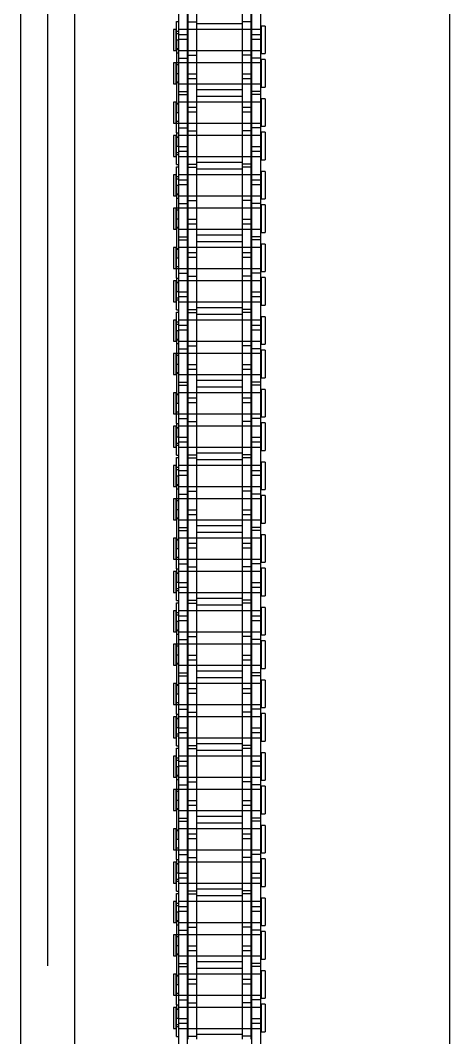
# Model space of a CAD drawing. Header units: metres. Extents: x 0 to 63075, y 0 to 44550.
# Drawn here: x 13894.7 to 13969.7, y 28466.7 to 28644.5 of the extents above; entities that cross this region are included whole.
import ezdxf

# ---------------------------------------------------------------- set-up
doc = ezdxf.new("R2010")
doc.units = ezdxf.units.M
doc.header["$LTSCALE"] = 75
doc.linetypes.add('HIDDEN2', pattern=[4.7625, 3.175, -1.5875])
for name, color, linetype in [('SDM', 7, 'Continuous'), ('SL4', 4, 'Continuous'), ('ST1', 7, 'HIDDEN2')]:
    doc.layers.add(name, color=color, linetype=linetype)

# ---------------------------------------------------------------- blocks, each defined once
blk = doc.blocks.new('A$Cb6dca9d5')
at = {"layer": 'SL4'}
for p, q in [((48.24, 2334.74), (48.24, 1009.76)), ((57.76, 1009.76), (57.76, 2334.74)), ((123.24, 1009.76), (123.24, 2334.74))]:
    blk.add_line(p, q, dxfattribs=at)
at = {"layer": 'ST1'}
for p, q in [((53, 2334.74), (53, 1009.76)), ((57.76, 1009.76), (57.76, 2334.74)), ((77.52, 1910.8), (77.52, 1904.45)), ((79.03, 1910.8), (79.03, 1904.45)), ((86.96, 1910.8), (86.96, 1904.45)), ((88.49, 1910.8), (88.49, 1904.45)), ((75.84, 1907.2), (75.84, 1898.1)), ((77.36, 1907.2), (77.36, 1898.1)), ((88.64, 1907.2), (88.64, 1898.1)), ((90.16, 1907.2), (90.16, 1898.1)), ((75.51, 1904.51), (75.84, 1904.51)), ((75.51, 1901.28), (75.51, 1904.51)), ((77.52, 1904.45), (79.03, 1904.45)), ((77.52, 1904.45), (77.52, 1895.36)), ((79.03, 1904.45), (79.03, 1895.36)), ((88.49, 1904.45), (86.96, 1904.45)), ((86.96, 1904.45), (86.96, 1895.36)), ((88.49, 1904.45), (88.49, 1895.36)), ((75, 1903.12), (75, 1899.43)), ((75.47, 1903.12), (75, 1903.12)), ((75.47, 1899.43), (75.47, 1903.12)), ((75.84, 1902.75), (75.47, 1902.75)), ((77.36, 1903.12), (75.84, 1903.12)), ((90.34, 1903.12), (75.84, 1903.12)), ((79.03, 1903.12), (77.52, 1903.12)), ((79.03, 1904.17), (86.96, 1904.17)), ((86.96, 1903.12), (79.03, 1903.12)), ((88.49, 1903.12), (86.96, 1903.12)), ((90.16, 1903.12), (88.64, 1903.12)), ((90.34, 1898.88), (90.34, 1903.67)), ((91, 1903.67), (90.34, 1903.67)), ((91, 1903.67), (91, 1898.88)), ((75.51, 1902.38), (75.84, 1902.38)), ((75.51, 1901.28), (75.84, 1901.28)), ((75.51, 1901.28), (75.51, 1888.58)), ((75.84, 1902.21), (77.36, 1902.21)), ((77.36, 1901.35), (75.84, 1901.35)), ((88.64, 1902.21), (90.16, 1902.21)), ((90.16, 1901.35), (88.64, 1901.35)), ((75, 1899.43), (75.47, 1899.43)), ((75.47, 1899.8), (75.84, 1899.8)), ((75.51, 1899.66), (75.84, 1899.66)), ((75.84, 1898.98), (75.51, 1898.98)), ((75.84, 1899.43), (77.36, 1899.43)), ((75.84, 1899.43), (90.34, 1899.43)), ((77.52, 1899.43), (79.03, 1899.43)), ((79.03, 1899.43), (86.96, 1899.43)), ((86.96, 1899.39), (79.03, 1899.39)), ((86.96, 1899.43), (88.49, 1899.43)), ((88.64, 1899.43), (90.16, 1899.43)), ((75, 1897.27), (75, 1893.58)), ((75.47, 1897.27), (75, 1897.27)), ((75.47, 1893.58), (75.47, 1897.27)), ((77.36, 1897.27), (75.51, 1897.27)), ((75.84, 1898.1), (77.36, 1898.1)), ((75.84, 1898.1), (75.84, 1891.75)), ((90.34, 1897.27), (75.84, 1897.27)), ((77.36, 1898.1), (77.36, 1891.75)), ((77.52, 1898.6), (79.03, 1898.6)), ((79.03, 1897.27), (77.52, 1897.27)), ((79.03, 1897.32), (86.96, 1897.32)), ((86.96, 1897.27), (79.03, 1897.27)), ((88.49, 1898.6), (86.96, 1898.6)), ((88.49, 1897.27), (86.96, 1897.27)), ((90.16, 1898.1), (88.64, 1898.1)), ((88.64, 1898.1), (88.64, 1891.75)), ((90.16, 1897.27), (88.64, 1897.27)), ((90.16, 1898.1), (90.16, 1891.75)), ((90.34, 1898.88), (91, 1898.88)), ((90.34, 1893.03), (90.34, 1897.83)), ((91, 1897.83), (90.34, 1897.83)), ((91, 1897.83), (91, 1893.03)), ((75.84, 1896.9), (75.47, 1896.9)), ((75.51, 1895.43), (75.84, 1895.43)), ((77.52, 1895.36), (77.52, 1894.5)), ((77.52, 1895.36), (79.03, 1895.36)), ((79.03, 1895.36), (79.03, 1894.5)), ((86.96, 1895.36), (86.96, 1894.5)), ((86.96, 1895.36), (88.49, 1895.36)), ((88.49, 1895.36), (88.49, 1894.5)), ((75, 1893.58), (75.47, 1893.58)), ((75.47, 1893.95), (75.84, 1893.95)), ((75.51, 1893.81), (75.84, 1893.81)), ((75.84, 1893.58), (77.36, 1893.58)), ((75.84, 1893.58), (90.34, 1893.58)), ((77.52, 1894.5), (77.52, 1885.4)), ((79.03, 1894.5), (77.52, 1894.5)), ((77.52, 1893.58), (79.03, 1893.58)), ((79.03, 1893.58), (86.96, 1893.58)), ((79.03, 1894.5), (79.03, 1885.4)), ((86.96, 1894.5), (86.96, 1885.4)), ((88.49, 1894.5), (86.96, 1894.5)), ((86.96, 1893.58), (88.49, 1893.58)), ((88.49, 1894.5), (88.49, 1885.4)), ((88.64, 1893.58), (90.16, 1893.58)), ((75.84, 1892.25), (77.36, 1892.25)), ((86.96, 1892.54), (79.03, 1892.54)), ((90.16, 1892.25), (88.64, 1892.25)), ((90.34, 1893.03), (91, 1893.03)), ((75, 1890.42), (75, 1886.73)), ((75.47, 1890.42), (75, 1890.42)), ((75.47, 1886.73), (75.47, 1890.42)), ((75.84, 1890.05), (75.47, 1890.05)), ((75.51, 1890.2), (75.84, 1890.2)), ((75.84, 1891.75), (77.36, 1891.75)), ((75.84, 1891.75), (75.84, 1882.66)), ((77.36, 1890.42), (75.84, 1890.42)), ((90.34, 1890.42), (75.84, 1890.42)), ((77.36, 1891.75), (77.36, 1882.66)), ((79.03, 1890.42), (77.52, 1890.42)), ((79.03, 1891.47), (86.96, 1891.47)), ((86.96, 1890.42), (79.03, 1890.42)), ((88.49, 1890.42), (86.96, 1890.42)), ((90.16, 1891.75), (88.64, 1891.75)), ((88.64, 1891.75), (88.64, 1882.66)), ((90.16, 1890.42), (88.64, 1890.42)), ((90.16, 1891.75), (90.16, 1882.66)), ((90.34, 1886.18), (90.34, 1890.97)), ((91, 1890.97), (90.34, 1890.97)), ((91, 1890.97), (91, 1886.18)), ((75.51, 1888.58), (75.84, 1888.58)), ((75.51, 1885.02), (75.51, 1888.58)), ((77.52, 1889.51), (79.03, 1889.51)), ((79.03, 1888.65), (77.52, 1888.65)), ((86.96, 1889.51), (88.49, 1889.51)), ((88.49, 1888.65), (86.96, 1888.65)), ((75, 1886.73), (75.47, 1886.73)), ((75.47, 1887.1), (75.84, 1887.1)), ((75.51, 1886.73), (77.36, 1886.73)), ((75.84, 1886.73), (90.34, 1886.73)), ((77.52, 1886.73), (79.03, 1886.73)), ((79.03, 1886.73), (86.96, 1886.73)), ((86.96, 1886.69), (79.03, 1886.69)), ((86.96, 1886.73), (88.49, 1886.73)), ((88.64, 1886.73), (90.16, 1886.73)), ((75.51, 1885.02), (75.51, 1882.73)), ((75.51, 1885.02), (75.84, 1885.02)), ((75.84, 1885.9), (77.36, 1885.9)), ((77.52, 1885.4), (79.03, 1885.4)), ((77.52, 1885.4), (77.52, 1879.05)), ((79.03, 1885.4), (79.03, 1879.05)), ((88.49, 1885.4), (86.96, 1885.4)), ((86.96, 1885.4), (86.96, 1879.05)), ((88.49, 1885.4), (88.49, 1879.05)), ((90.16, 1885.9), (88.64, 1885.9)), ((90.34, 1886.18), (91, 1886.18)), ((90.34, 1880.33), (90.34, 1885.13)), ((91, 1885.13), (90.34, 1885.13)), ((91, 1885.13), (91, 1880.33)), ((75, 1884.57), (75, 1880.88)), ((75.47, 1884.57), (75, 1884.57)), ((75.47, 1880.88), (75.47, 1884.57)), ((75.84, 1884.2), (75.47, 1884.2)), ((75.51, 1884.35), (75.84, 1884.35)), ((77.36, 1884.57), (75.84, 1884.57)), ((90.34, 1884.57), (75.84, 1884.57)), ((79.03, 1884.57), (77.52, 1884.57)), ((79.03, 1884.62), (86.96, 1884.62)), ((86.96, 1884.57), (79.03, 1884.57)), ((88.49, 1884.57), (86.96, 1884.57)), ((90.16, 1884.57), (88.64, 1884.57)), ((75.47, 1881.25), (75.84, 1881.25)), ((75.51, 1882.73), (75.84, 1882.73)), ((75.51, 1879.5), (75.51, 1882.73)), ((75.51, 1881.62), (75.84, 1881.62)), ((75.84, 1882.66), (75.84, 1881.8)), ((75.84, 1882.66), (77.36, 1882.66)), ((75.84, 1881.8), (75.84, 1872.7)), ((77.36, 1881.8), (75.84, 1881.8)), ((77.36, 1882.66), (77.36, 1881.8)), ((77.36, 1881.8), (77.36, 1872.7)), ((88.64, 1882.66), (88.64, 1881.8)), ((88.64, 1882.66), (90.16, 1882.66)), ((88.64, 1881.8), (88.64, 1872.7)), ((90.16, 1881.8), (88.64, 1881.8)), ((90.16, 1882.66), (90.16, 1881.8)), ((90.16, 1881.8), (90.16, 1872.7)), ((75, 1880.88), (75.47, 1880.88)), ((75.51, 1879.5), (75.84, 1879.5)), ((75.84, 1880.88), (77.36, 1880.88)), ((75.84, 1880.88), (90.34, 1880.88)), ((77.52, 1880.88), (79.03, 1880.88)), ((77.52, 1879.55), (79.03, 1879.55)), ((79.03, 1880.88), (86.96, 1880.88)), ((86.96, 1879.84), (79.03, 1879.84)), ((86.96, 1880.88), (88.49, 1880.88)), ((88.49, 1879.55), (86.96, 1879.55)), ((88.64, 1880.88), (90.16, 1880.88)), ((90.34, 1880.33), (91, 1880.33)), ((75, 1877.72), (75, 1874.03)), ((75.47, 1877.72), (75, 1877.72)), ((75.47, 1874.03), (75.47, 1877.72)), ((75.51, 1879.11), (75.84, 1879.11)), ((75.51, 1875.88), (75.51, 1879.11)), ((77.36, 1877.72), (75.84, 1877.72)), ((90.34, 1877.72), (75.84, 1877.72)), ((77.52, 1879.05), (79.03, 1879.05)), ((77.52, 1879.05), (77.52, 1869.96)), ((79.03, 1877.72), (77.52, 1877.72)), ((79.03, 1878.77), (86.96, 1878.77)), ((86.96, 1877.72), (79.03, 1877.72)), ((79.03, 1879.05), (79.03, 1869.96)), ((88.49, 1879.05), (86.96, 1879.05)), ((86.96, 1879.05), (86.96, 1869.96)), ((88.49, 1877.72), (86.96, 1877.72)), ((88.49, 1879.05), (88.49, 1869.96)), ((90.16, 1877.72), (88.64, 1877.72)), ((90.34, 1873.48), (90.34, 1878.27)), ((91, 1878.27), (90.34, 1878.27)), ((91, 1878.27), (91, 1873.48)), ((75.84, 1877.35), (75.47, 1877.35)), ((75.51, 1876.98), (75.84, 1876.98)), ((75.51, 1875.88), (75.84, 1875.88)), ((75.51, 1875.88), (75.51, 1863.18)), ((75.84, 1876.81), (77.36, 1876.81)), ((77.36, 1875.95), (75.84, 1875.95)), ((88.64, 1876.81), (90.16, 1876.81)), ((90.16, 1875.95), (88.64, 1875.95)), ((75, 1874.03), (75.47, 1874.03)), ((75.47, 1874.4), (75.84, 1874.4)), ((75.51, 1874.26), (75.84, 1874.26)), ((75.84, 1874.03), (77.36, 1874.03)), ((75.84, 1874.03), (90.34, 1874.03)), ((77.52, 1874.03), (79.03, 1874.03)), ((79.03, 1874.03), (86.96, 1874.03)), ((86.96, 1874.03), (88.49, 1874.03)), ((88.64, 1874.03), (90.16, 1874.03)), ((75.84, 1873.58), (75.51, 1873.58)), ((75.84, 1872.7), (77.36, 1872.7)), ((75.84, 1872.7), (75.84, 1866.35)), ((77.36, 1872.7), (77.36, 1866.35)), ((77.52, 1873.2), (79.03, 1873.2)), ((86.96, 1873.99), (79.03, 1873.99)), ((88.49, 1873.2), (86.96, 1873.2)), ((90.16, 1872.7), (88.64, 1872.7)), ((88.64, 1872.7), (88.64, 1866.35)), ((90.16, 1872.7), (90.16, 1866.35)), ((90.34, 1873.48), (91, 1873.48)), ((90.34, 1867.63), (90.34, 1872.43)), ((91, 1872.43), (90.34, 1872.43)), ((91, 1872.43), (91, 1867.63)), ((75, 1871.87), (75, 1868.18)), ((75.47, 1871.87), (75, 1871.87)), ((75.47, 1868.18), (75.47, 1871.87)), ((75.84, 1871.5), (75.47, 1871.5)), ((77.36, 1871.87), (75.51, 1871.87)), ((90.34, 1871.87), (75.84, 1871.87)), ((79.03, 1871.87), (77.52, 1871.87)), ((79.03, 1871.92), (86.96, 1871.92)), ((86.96, 1871.87), (79.03, 1871.87)), ((88.49, 1871.87), (86.96, 1871.87)), ((90.16, 1871.87), (88.64, 1871.87)), ((75.51, 1870.03), (75.84, 1870.03)), ((77.52, 1869.96), (77.52, 1869.1)), ((77.52, 1869.96), (79.03, 1869.96)), ((77.52, 1869.1), (77.52, 1860)), ((79.03, 1869.1), (77.52, 1869.1)), ((79.03, 1869.96), (79.03, 1869.1)), ((79.03, 1869.1), (79.03, 1860)), ((86.96, 1869.96), (86.96, 1869.1)), ((86.96, 1869.96), (88.49, 1869.96)), ((86.96, 1869.1), (86.96, 1860)), ((88.49, 1869.1), (86.96, 1869.1)), ((88.49, 1869.96), (88.49, 1869.1)), ((88.49, 1869.1), (88.49, 1860)), ((75, 1868.18), (75.47, 1868.18)), ((75.47, 1868.55), (75.84, 1868.55)), ((75.51, 1868.41), (75.84, 1868.41)), ((75.84, 1868.18), (77.36, 1868.18)), ((75.84, 1868.18), (90.34, 1868.18)), ((77.52, 1868.18), (79.03, 1868.18)), ((79.03, 1868.18), (86.96, 1868.18)), ((86.96, 1867.14), (79.03, 1867.14)), ((86.96, 1868.18), (88.49, 1868.18)), ((88.64, 1868.18), (90.16, 1868.18)), ((90.34, 1867.63), (91, 1867.63)), ((75.84, 1866.85), (77.36, 1866.85)), ((75.84, 1866.35), (77.36, 1866.35)), ((75.84, 1866.35), (75.84, 1857.26)), ((77.36, 1866.35), (77.36, 1857.26)), ((79.03, 1866.07), (86.96, 1866.07)), ((90.16, 1866.85), (88.64, 1866.85)), ((90.16, 1866.35), (88.64, 1866.35)), ((88.64, 1866.35), (88.64, 1857.26)), ((90.16, 1866.35), (90.16, 1857.26)), ((90.34, 1860.78), (90.34, 1865.57)), ((91, 1865.57), (90.34, 1865.57)), ((91, 1865.57), (91, 1860.78)), ((75, 1865.02), (75, 1861.33)), ((75.47, 1865.02), (75, 1865.02)), ((75.47, 1861.33), (75.47, 1865.02)), ((75.84, 1864.65), (75.47, 1864.65)), ((75.51, 1864.8), (75.84, 1864.8)), ((77.36, 1865.02), (75.84, 1865.02)), ((90.34, 1865.02), (75.84, 1865.02)), ((79.03, 1865.02), (77.52, 1865.02)), ((77.52, 1864.11), (79.03, 1864.11)), ((86.96, 1865.02), (79.03, 1865.02)), ((88.49, 1865.02), (86.96, 1865.02)), ((86.96, 1864.11), (88.49, 1864.11)), ((90.16, 1865.02), (88.64, 1865.02)), ((75.47, 1861.7), (75.84, 1861.7)), ((75.51, 1863.18), (75.84, 1863.18)), ((75.51, 1859.62), (75.51, 1863.18)), ((79.03, 1863.25), (77.52, 1863.25)), ((88.49, 1863.25), (86.96, 1863.25)), ((75, 1861.33), (75.47, 1861.33)), ((75.51, 1861.33), (77.36, 1861.33)), ((75.84, 1861.33), (90.34, 1861.33)), ((75.84, 1860.5), (77.36, 1860.5)), ((77.52, 1861.33), (79.03, 1861.33)), ((77.52, 1860), (79.03, 1860)), ((77.52, 1860), (77.52, 1853.65)), ((79.03, 1861.33), (86.96, 1861.33)), ((86.96, 1861.29), (79.03, 1861.29)), ((79.03, 1860), (79.03, 1853.65)), ((86.96, 1861.33), (88.49, 1861.33)), ((88.49, 1860), (86.96, 1860)), ((86.96, 1860), (86.96, 1853.65)), ((88.49, 1860), (88.49, 1853.65)), ((88.64, 1861.33), (90.16, 1861.33)), ((90.16, 1860.5), (88.64, 1860.5)), ((90.34, 1860.78), (91, 1860.78)), ((75, 1859.17), (75, 1855.48)), ((75.47, 1859.17), (75, 1859.17)), ((75.47, 1855.48), (75.47, 1859.17)), ((75.84, 1858.8), (75.47, 1858.8)), ((75.51, 1859.62), (75.51, 1857.33)), ((75.51, 1859.62), (75.84, 1859.62)), ((75.51, 1858.95), (75.84, 1858.95)), ((77.36, 1859.17), (75.84, 1859.17)), ((90.34, 1859.17), (75.84, 1859.17)), ((79.03, 1859.17), (77.52, 1859.17)), ((79.03, 1859.22), (86.96, 1859.22)), ((86.96, 1859.17), (79.03, 1859.17)), ((88.49, 1859.17), (86.96, 1859.17)), ((90.16, 1859.17), (88.64, 1859.17)), ((90.34, 1854.93), (90.34, 1859.73)), ((91, 1859.73), (90.34, 1859.73)), ((91, 1859.73), (91, 1854.93)), ((75.51, 1857.33), (75.84, 1857.33)), ((75.51, 1854.1), (75.51, 1857.33)), ((75.84, 1857.26), (75.84, 1856.4)), ((75.84, 1857.26), (77.36, 1857.26)), ((75.84, 1856.4), (75.84, 1847.3)), ((77.36, 1856.4), (75.84, 1856.4)), ((77.36, 1857.26), (77.36, 1856.4)), ((77.36, 1856.4), (77.36, 1847.3)), ((88.64, 1857.26), (88.64, 1856.4)), ((88.64, 1857.26), (90.16, 1857.26)), ((88.64, 1856.4), (88.64, 1847.3)), ((90.16, 1856.4), (88.64, 1856.4)), ((90.16, 1857.26), (90.16, 1856.4)), ((90.16, 1856.4), (90.16, 1847.3)), ((75, 1855.48), (75.47, 1855.48)), ((75.47, 1855.85), (75.84, 1855.85)), ((75.51, 1856.22), (75.84, 1856.22)), ((75.84, 1855.48), (77.36, 1855.48)), ((75.84, 1855.48), (90.34, 1855.48)), ((77.52, 1855.48), (79.03, 1855.48)), ((79.03, 1855.48), (86.96, 1855.48)), ((86.96, 1855.48), (88.49, 1855.48)), ((88.64, 1855.48), (90.16, 1855.48)), ((90.34, 1854.93), (91, 1854.93)), ((75.51, 1854.1), (75.84, 1854.1)), ((75.51, 1853.71), (75.84, 1853.71)), ((75.51, 1850.48), (75.51, 1853.71)), ((77.52, 1854.15), (79.03, 1854.15)), ((77.52, 1853.65), (79.03, 1853.65)), ((77.52, 1853.65), (77.52, 1844.56)), ((86.96, 1854.44), (79.03, 1854.44)), ((79.03, 1853.37), (86.96, 1853.37)), ((79.03, 1853.65), (79.03, 1844.56)), ((88.49, 1854.15), (86.96, 1854.15)), ((88.49, 1853.65), (86.96, 1853.65)), ((86.96, 1853.65), (86.96, 1844.56)), ((88.49, 1853.65), (88.49, 1844.56)), ((90.34, 1848.08), (90.34, 1852.87)), ((91, 1852.87), (90.34, 1852.87)), ((91, 1852.87), (91, 1848.08)), ((75, 1852.32), (75, 1848.63)), ((75.47, 1852.32), (75, 1852.32)), ((75.47, 1848.63), (75.47, 1852.32)), ((75.84, 1851.95), (75.47, 1851.95)), ((75.51, 1851.58), (75.84, 1851.58)), ((77.36, 1852.32), (75.84, 1852.32)), ((90.34, 1852.32), (75.84, 1852.32)), ((75.84, 1851.41), (77.36, 1851.41)), ((79.03, 1852.32), (77.52, 1852.32)), ((86.96, 1852.32), (79.03, 1852.32)), ((88.49, 1852.32), (86.96, 1852.32)), ((90.16, 1852.32), (88.64, 1852.32)), ((88.64, 1851.41), (90.16, 1851.41)), ((75.51, 1850.48), (75.84, 1850.48)), ((75.51, 1850.48), (75.51, 1837.78)), ((77.36, 1850.55), (75.84, 1850.55)), ((90.16, 1850.55), (88.64, 1850.55)), ((75, 1848.63), (75.47, 1848.63)), ((75.47, 1849), (75.84, 1849)), ((75.51, 1848.86), (75.84, 1848.86)), ((75.84, 1848.18), (75.51, 1848.18)), ((75.84, 1848.63), (77.36, 1848.63)), ((75.84, 1848.63), (90.34, 1848.63)), ((77.52, 1848.63), (79.03, 1848.63)), ((77.52, 1847.8), (79.03, 1847.8)), ((79.03, 1848.63), (86.96, 1848.63)), ((86.96, 1848.59), (79.03, 1848.59)), ((86.96, 1848.63), (88.49, 1848.63)), ((88.49, 1847.8), (86.96, 1847.8)), ((88.64, 1848.63), (90.16, 1848.63)), ((90.34, 1848.08), (91, 1848.08)), ((75, 1846.47), (75, 1842.78)), ((75.47, 1846.47), (75, 1846.47)), ((75.47, 1842.78), (75.47, 1846.47)), ((75.84, 1846.1), (75.47, 1846.1)), ((77.36, 1846.47), (75.51, 1846.47)), ((75.84, 1847.3), (77.36, 1847.3)), ((75.84, 1847.3), (75.84, 1840.95)), ((90.34, 1846.47), (75.84, 1846.47)), ((77.36, 1847.3), (77.36, 1840.95)), ((79.03, 1846.47), (77.52, 1846.47)), ((79.03, 1846.52), (86.96, 1846.52)), ((86.96, 1846.47), (79.03, 1846.47)), ((88.49, 1846.47), (86.96, 1846.47)), ((90.16, 1847.3), (88.64, 1847.3)), ((88.64, 1847.3), (88.64, 1840.95)), ((90.16, 1846.47), (88.64, 1846.47)), ((90.16, 1847.3), (90.16, 1840.95)), ((90.34, 1842.23), (90.34, 1847.03)), ((91, 1847.03), (90.34, 1847.03)), ((91, 1847.03), (91, 1842.23)), ((75.51, 1844.63), (75.84, 1844.63)), ((77.52, 1844.56), (77.52, 1843.7)), ((77.52, 1844.56), (79.03, 1844.56)), ((79.03, 1844.56), (79.03, 1843.7)), ((86.96, 1844.56), (86.96, 1843.7)), ((86.96, 1844.56), (88.49, 1844.56)), ((88.49, 1844.56), (88.49, 1843.7)), ((75, 1842.78), (75.47, 1842.78)), ((75.47, 1843.15), (75.84, 1843.15)), ((75.51, 1843.01), (75.84, 1843.01)), ((75.84, 1842.78), (77.36, 1842.78)), ((75.84, 1842.78), (90.34, 1842.78)), ((77.52, 1843.7), (77.52, 1834.6)), ((79.03, 1843.7), (77.52, 1843.7)), ((77.52, 1842.78), (79.03, 1842.78)), ((79.03, 1842.78), (86.96, 1842.78)), ((79.03, 1843.7), (79.03, 1834.6)), ((86.96, 1843.7), (86.96, 1834.6)), ((88.49, 1843.7), (86.96, 1843.7)), ((86.96, 1842.78), (88.49, 1842.78)), ((88.49, 1843.7), (88.49, 1834.6)), ((88.64, 1842.78), (90.16, 1842.78)), ((90.34, 1842.23), (91, 1842.23)), ((75.84, 1841.45), (77.36, 1841.45)), ((75.84, 1840.95), (77.36, 1840.95)), ((75.84, 1840.95), (75.84, 1831.86)), ((77.36, 1840.95), (77.36, 1831.86)), ((86.96, 1841.74), (79.03, 1841.74)), ((79.03, 1840.67), (86.96, 1840.67)), ((90.16, 1841.45), (88.64, 1841.45)), ((90.16, 1840.95), (88.64, 1840.95)), ((88.64, 1840.95), (88.64, 1831.86)), ((90.16, 1840.95), (90.16, 1831.86)), ((75, 1839.62), (75, 1835.93)), ((75.47, 1839.62), (75, 1839.62)), ((75.47, 1835.93), (75.47, 1839.62)), ((75.84, 1839.25), (75.47, 1839.25)), ((75.51, 1839.4), (75.84, 1839.4)), ((77.36, 1839.62), (75.84, 1839.62)), ((90.34, 1839.62), (75.84, 1839.62)), ((79.03, 1839.62), (77.52, 1839.62)), ((77.52, 1838.71), (79.03, 1838.71)), ((86.96, 1839.62), (79.03, 1839.62)), ((88.49, 1839.62), (86.96, 1839.62)), ((86.96, 1838.71), (88.49, 1838.71)), ((90.16, 1839.62), (88.64, 1839.62)), ((90.34, 1835.38), (90.34, 1840.17)), ((91, 1840.17), (90.34, 1840.17)), ((91, 1840.17), (91, 1835.38)), ((75.51, 1837.78), (75.84, 1837.78)), ((75.51, 1834.22), (75.51, 1837.78)), ((79.03, 1837.85), (77.52, 1837.85)), ((88.49, 1837.85), (86.96, 1837.85)), ((75, 1835.93), (75.47, 1835.93)), ((75.47, 1836.3), (75.84, 1836.3)), ((75.51, 1835.93), (77.36, 1835.93)), ((75.84, 1835.93), (90.34, 1835.93)), ((75.84, 1835.1), (77.36, 1835.1)), ((77.52, 1835.93), (79.03, 1835.93)), ((79.03, 1835.93), (86.96, 1835.93)), ((86.96, 1835.89), (79.03, 1835.89)), ((86.96, 1835.93), (88.49, 1835.93)), ((88.64, 1835.93), (90.16, 1835.93)), ((90.16, 1835.1), (88.64, 1835.1)), ((90.34, 1835.38), (91, 1835.38)), ((75, 1833.77), (75, 1830.08)), ((75.47, 1833.77), (75, 1833.77)), ((75.47, 1830.08), (75.47, 1833.77)), ((75.84, 1833.4), (75.47, 1833.4)), ((75.51, 1834.22), (75.51, 1831.93)), ((75.51, 1834.22), (75.84, 1834.22)), ((75.51, 1833.55), (75.84, 1833.55)), ((77.36, 1833.77), (75.84, 1833.77)), ((90.34, 1833.77), (75.84, 1833.77)), ((77.52, 1834.6), (79.03, 1834.6)), ((77.52, 1834.6), (77.52, 1828.25)), ((79.03, 1833.77), (77.52, 1833.77)), ((79.03, 1833.82), (86.96, 1833.82)), ((86.96, 1833.77), (79.03, 1833.77)), ((79.03, 1834.6), (79.03, 1828.25)), ((88.49, 1834.6), (86.96, 1834.6)), ((86.96, 1834.6), (86.96, 1828.25)), ((88.49, 1833.77), (86.96, 1833.77)), ((88.49, 1834.6), (88.49, 1828.25)), ((90.16, 1833.77), (88.64, 1833.77)), ((90.34, 1829.53), (90.34, 1834.33)), ((91, 1834.33), (90.34, 1834.33)), ((91, 1834.33), (91, 1829.53)), ((75.51, 1831.93), (75.84, 1831.93)), ((75.51, 1828.7), (75.51, 1831.93)), ((75.84, 1831.86), (75.84, 1831)), ((75.84, 1831.86), (77.36, 1831.86)), ((77.36, 1831.86), (77.36, 1831)), ((88.64, 1831.86), (88.64, 1831)), ((88.64, 1831.86), (90.16, 1831.86)), ((90.16, 1831.86), (90.16, 1831)), ((75, 1830.08), (75.47, 1830.08)), ((75.47, 1830.45), (75.84, 1830.45)), ((75.51, 1830.82), (75.84, 1830.82)), ((75.84, 1831), (75.84, 1821.9)), ((77.36, 1831), (75.84, 1831)), ((75.84, 1830.08), (77.36, 1830.08)), ((75.84, 1830.08), (90.34, 1830.08)), ((77.36, 1831), (77.36, 1821.9)), ((77.52, 1830.08), (79.03, 1830.08)), ((79.03, 1830.08), (86.96, 1830.08)), ((86.96, 1830.08), (88.49, 1830.08)), ((88.64, 1831), (88.64, 1821.9)), ((90.16, 1831), (88.64, 1831)), ((88.64, 1830.08), (90.16, 1830.08)), ((90.16, 1831), (90.16, 1821.9)), ((75.51, 1828.7), (75.84, 1828.7)), ((75.51, 1828.31), (75.84, 1828.31)), ((75.51, 1825.08), (75.51, 1828.31)), ((77.52, 1828.75), (79.03, 1828.75)), ((77.52, 1828.25), (79.03, 1828.25)), ((77.52, 1828.25), (77.52, 1819.16)), ((86.96, 1829.04), (79.03, 1829.04)), ((79.03, 1827.97), (86.96, 1827.97)), ((79.03, 1828.25), (79.03, 1819.16)), ((88.49, 1828.75), (86.96, 1828.75)), ((88.49, 1828.25), (86.96, 1828.25)), ((86.96, 1828.25), (86.96, 1819.16)), ((88.49, 1828.25), (88.49, 1819.16)), ((90.34, 1829.53), (91, 1829.53)), ((75, 1826.92), (75, 1823.23)), ((75.47, 1826.92), (75, 1826.92)), ((75.47, 1823.23), (75.47, 1826.92)), ((75.84, 1826.55), (75.47, 1826.55)), ((75.51, 1826.18), (75.84, 1826.18)), ((77.36, 1826.92), (75.84, 1826.92)), ((90.34, 1826.92), (75.84, 1826.92)), ((75.84, 1826.01), (77.36, 1826.01)), ((79.03, 1826.92), (77.52, 1826.92)), ((86.96, 1826.92), (79.03, 1826.92)), ((88.49, 1826.92), (86.96, 1826.92)), ((90.16, 1826.92), (88.64, 1826.92)), ((88.64, 1826.01), (90.16, 1826.01)), ((90.34, 1822.68), (90.34, 1827.47)), ((91, 1827.47), (90.34, 1827.47)), ((91, 1827.47), (91, 1822.68)), ((75.51, 1825.08), (75.84, 1825.08)), ((75.51, 1825.08), (75.51, 1812.38)), ((77.36, 1825.15), (75.84, 1825.15)), ((90.16, 1825.15), (88.64, 1825.15)), ((75, 1823.23), (75.47, 1823.23)), ((75.47, 1823.6), (75.84, 1823.6)), ((75.51, 1823.46), (75.84, 1823.46)), ((75.84, 1822.78), (75.51, 1822.78)), ((75.84, 1823.23), (77.36, 1823.23)), ((75.84, 1823.23), (90.34, 1823.23)), ((77.52, 1823.23), (79.03, 1823.23)), ((79.03, 1823.23), (86.96, 1823.23)), ((86.96, 1823.19), (79.03, 1823.19)), ((86.96, 1823.23), (88.49, 1823.23)), ((88.64, 1823.23), (90.16, 1823.23)), ((90.34, 1822.68), (91, 1822.68)), ((75, 1821.07), (75, 1817.38)), ((75.47, 1821.07), (75, 1821.07)), ((75.47, 1817.38), (75.47, 1821.07)), ((75.84, 1820.7), (75.47, 1820.7)), ((77.36, 1821.07), (75.51, 1821.07)), ((75.84, 1821.9), (77.36, 1821.9)), ((75.84, 1821.9), (75.84, 1815.55)), ((90.34, 1821.07), (75.84, 1821.07)), ((77.36, 1821.9), (77.36, 1815.55)), ((77.52, 1822.4), (79.03, 1822.4)), ((79.03, 1821.07), (77.52, 1821.07)), ((79.03, 1821.12), (86.96, 1821.12)), ((86.96, 1821.07), (79.03, 1821.07)), ((88.49, 1822.4), (86.96, 1822.4)), ((88.49, 1821.07), (86.96, 1821.07)), ((90.16, 1821.9), (88.64, 1821.9)), ((88.64, 1821.9), (88.64, 1815.55)), ((90.16, 1821.07), (88.64, 1821.07)), ((90.16, 1821.9), (90.16, 1815.55)), ((90.34, 1816.83), (90.34, 1821.63)), ((91, 1821.63), (90.34, 1821.63)), ((91, 1821.63), (91, 1816.83)), ((75.51, 1819.23), (75.84, 1819.23)), ((77.52, 1819.16), (77.52, 1818.3)), ((77.52, 1819.16), (79.03, 1819.16)), ((79.03, 1819.16), (79.03, 1818.3)), ((86.96, 1819.16), (86.96, 1818.3)), ((86.96, 1819.16), (88.49, 1819.16)), ((88.49, 1819.16), (88.49, 1818.3)), ((75, 1817.38), (75.47, 1817.38)), ((75.47, 1817.75), (75.84, 1817.75)), ((75.51, 1817.61), (75.84, 1817.61)), ((75.84, 1817.38), (77.36, 1817.38)), ((75.84, 1817.38), (90.34, 1817.38)), ((77.52, 1818.3), (77.52, 1809.2)), ((79.03, 1818.3), (77.52, 1818.3)), ((77.52, 1817.38), (79.03, 1817.38)), ((79.03, 1817.38), (86.96, 1817.38)), ((79.03, 1818.3), (79.03, 1809.2)), ((86.96, 1818.3), (86.96, 1809.2)), ((88.49, 1818.3), (86.96, 1818.3)), ((86.96, 1817.38), (88.49, 1817.38)), ((88.49, 1818.3), (88.49, 1809.2)), ((88.64, 1817.38), (90.16, 1817.38)), ((75.84, 1816.05), (77.36, 1816.05)), ((75.84, 1815.55), (77.36, 1815.55)), ((75.84, 1815.55), (75.84, 1806.46)), ((77.36, 1815.55), (77.36, 1806.46)), ((86.96, 1816.34), (79.03, 1816.34)), ((90.16, 1816.05), (88.64, 1816.05)), ((90.16, 1815.55), (88.64, 1815.55)), ((88.64, 1815.55), (88.64, 1806.46)), ((90.16, 1815.55), (90.16, 1806.46)), ((90.34, 1816.83), (91, 1816.83)), ((75, 1814.22), (75, 1810.53)), ((75.47, 1814.22), (75, 1814.22)), ((75.47, 1810.53), (75.47, 1814.22)), ((75.84, 1813.85), (75.47, 1813.85)), ((75.51, 1814), (75.84, 1814)), ((77.36, 1814.22), (75.84, 1814.22)), ((90.34, 1814.22), (75.84, 1814.22)), ((79.03, 1814.22), (77.52, 1814.22)), ((79.03, 1815.27), (86.96, 1815.27)), ((86.96, 1814.22), (79.03, 1814.22)), ((88.49, 1814.22), (86.96, 1814.22)), ((90.16, 1814.22), (88.64, 1814.22)), ((90.34, 1809.98), (90.34, 1814.77)), ((91, 1814.77), (90.34, 1814.77)), ((91, 1814.77), (91, 1809.98)), ((75.51, 1812.38), (75.84, 1812.38)), ((75.51, 1808.82), (75.51, 1812.38)), ((77.52, 1813.31), (79.03, 1813.31)), ((79.03, 1812.45), (77.52, 1812.45)), ((86.96, 1813.31), (88.49, 1813.31)), ((88.49, 1812.45), (86.96, 1812.45)), ((75, 1810.53), (75.47, 1810.53)), ((75.47, 1810.9), (75.84, 1810.9)), ((75.51, 1810.53), (77.36, 1810.53)), ((75.84, 1810.53), (90.34, 1810.53)), ((77.52, 1810.53), (79.03, 1810.53)), ((79.03, 1810.53), (86.96, 1810.53)), ((86.96, 1810.49), (79.03, 1810.49)), ((86.96, 1810.53), (88.49, 1810.53)), ((88.64, 1810.53), (90.16, 1810.53)), ((75, 1808.37), (75, 1804.68)), ((75.47, 1808.37), (75, 1808.37)), ((75.47, 1804.68), (75.47, 1808.37)), ((75.51, 1808.82), (75.51, 1806.53)), ((75.51, 1808.82), (75.84, 1808.82)), ((75.84, 1809.7), (77.36, 1809.7)), ((77.36, 1808.37), (75.84, 1808.37)), ((90.34, 1808.37), (75.84, 1808.37)), ((77.52, 1809.2), (79.03, 1809.2)), ((77.52, 1809.2), (77.52, 1802.85)), ((79.03, 1808.37), (77.52, 1808.37)), ((79.03, 1808.42), (86.96, 1808.42)), ((86.96, 1808.37), (79.03, 1808.37)), ((79.03, 1809.2), (79.03, 1802.85)), ((88.49, 1809.2), (86.96, 1809.2)), ((86.96, 1809.2), (86.96, 1802.85)), ((88.49, 1808.37), (86.96, 1808.37)), ((88.49, 1809.2), (88.49, 1802.85)), ((90.16, 1809.7), (88.64, 1809.7)), ((90.16, 1808.37), (88.64, 1808.37)), ((90.34, 1809.98), (91, 1809.98)), ((90.34, 1804.13), (90.34, 1808.93)), ((91, 1808.93), (90.34, 1808.93)), ((91, 1808.93), (91, 1804.13)), ((75.84, 1808), (75.47, 1808)), ((75.51, 1808.15), (75.84, 1808.15)), ((75.51, 1806.53), (75.84, 1806.53)), ((75.51, 1803.3), (75.51, 1806.53)), ((75.84, 1806.46), (75.84, 1805.6)), ((75.84, 1806.46), (77.36, 1806.46)), ((77.36, 1806.46), (77.36, 1805.6)), ((88.64, 1806.46), (88.64, 1805.6)), ((88.64, 1806.46), (90.16, 1806.46)), ((90.16, 1806.46), (90.16, 1805.6)), ((75, 1804.68), (75.47, 1804.68)), ((75.47, 1805.05), (75.84, 1805.05)), ((75.51, 1805.42), (75.84, 1805.42)), ((75.84, 1805.6), (75.84, 1796.5)), ((77.36, 1805.6), (75.84, 1805.6)), ((75.84, 1804.68), (77.36, 1804.68)), ((75.84, 1804.68), (90.34, 1804.68)), ((77.36, 1805.6), (77.36, 1796.5)), ((77.52, 1804.68), (79.03, 1804.68)), ((79.03, 1804.68), (86.96, 1804.68)), ((86.96, 1804.68), (88.49, 1804.68)), ((88.64, 1805.6), (88.64, 1796.5)), ((90.16, 1805.6), (88.64, 1805.6)), ((88.64, 1804.68), (90.16, 1804.68)), ((90.16, 1805.6), (90.16, 1796.5)), ((75.51, 1803.3), (75.84, 1803.3)), ((75.51, 1802.91), (75.84, 1802.91)), ((75.51, 1799.68), (75.51, 1802.91)), ((77.52, 1803.35), (79.03, 1803.35)), ((86.96, 1803.64), (79.03, 1803.64)), ((88.49, 1803.35), (86.96, 1803.35)), ((90.34, 1804.13), (91, 1804.13)), ((75, 1801.52), (75, 1797.83)), ((75.47, 1801.52), (75, 1801.52)), ((75.47, 1797.83), (75.47, 1801.52)), ((75.84, 1801.15), (75.47, 1801.15)), ((77.36, 1801.52), (75.84, 1801.52)), ((90.34, 1801.52), (75.84, 1801.52)), ((77.52, 1802.85), (79.03, 1802.85)), ((77.52, 1802.85), (77.52, 1793.76)), ((79.03, 1801.52), (77.52, 1801.52)), ((79.03, 1802.57), (86.96, 1802.57)), ((86.96, 1801.52), (79.03, 1801.52)), ((79.03, 1802.85), (79.03, 1793.76)), ((88.49, 1802.85), (86.96, 1802.85)), ((86.96, 1802.85), (86.96, 1793.76)), ((88.49, 1801.52), (86.96, 1801.52)), ((88.49, 1802.85), (88.49, 1793.76)), ((90.16, 1801.52), (88.64, 1801.52)), ((90.34, 1797.28), (90.34, 1802.07)), ((91, 1802.07), (90.34, 1802.07)), ((91, 1802.07), (91, 1797.28)), ((75.51, 1800.78), (75.84, 1800.78)), ((75.51, 1799.68), (75.51, 1786.98)), ((75.51, 1799.68), (75.84, 1799.68)), ((75.84, 1800.61), (77.36, 1800.61)), ((77.36, 1799.75), (75.84, 1799.75)), ((88.64, 1800.61), (90.16, 1800.61)), ((90.16, 1799.75), (88.64, 1799.75)), ((75, 1797.83), (75.47, 1797.83)), ((75.47, 1798.2), (75.84, 1798.2)), ((75.51, 1798.06), (75.84, 1798.06)), ((75.84, 1797.83), (77.36, 1797.83)), ((75.84, 1797.83), (90.34, 1797.83)), ((77.52, 1797.83), (79.03, 1797.83)), ((79.03, 1797.83), (86.96, 1797.83)), ((86.96, 1797.79), (79.03, 1797.79)), ((86.96, 1797.83), (88.49, 1797.83)), ((88.64, 1797.83), (90.16, 1797.83)), ((75.84, 1797.38), (75.51, 1797.38)), ((75.84, 1796.5), (77.36, 1796.5)), ((75.84, 1796.5), (75.84, 1790.15)), ((77.36, 1796.5), (77.36, 1790.15)), ((77.52, 1797), (79.03, 1797)), ((88.49, 1797), (86.96, 1797)), ((90.16, 1796.5), (88.64, 1796.5)), ((88.64, 1796.5), (88.64, 1790.15)), ((90.16, 1796.5), (90.16, 1790.15)), ((90.34, 1797.28), (91, 1797.28)), ((90.34, 1791.43), (90.34, 1796.23)), ((91, 1796.23), (90.34, 1796.23)), ((91, 1796.23), (91, 1791.43)), ((75, 1795.67), (75, 1791.98)), ((75.47, 1795.67), (75, 1795.67)), ((75.47, 1791.98), (75.47, 1795.67)), ((75.84, 1795.3), (75.47, 1795.3)), ((77.36, 1795.67), (75.51, 1795.67)), ((90.34, 1795.67), (75.84, 1795.67)), ((79.03, 1795.67), (77.52, 1795.67)), ((79.03, 1795.72), (86.96, 1795.72)), ((86.96, 1795.67), (79.03, 1795.67)), ((88.49, 1795.67), (86.96, 1795.67)), ((90.16, 1795.67), (88.64, 1795.67)), ((75.47, 1792.35), (75.84, 1792.35)), ((75.51, 1793.83), (75.84, 1793.83)), ((77.52, 1793.76), (77.52, 1792.9)), ((77.52, 1793.76), (79.03, 1793.76)), ((77.52, 1792.9), (77.52, 1783.8)), ((79.03, 1792.9), (77.52, 1792.9)), ((79.03, 1793.76), (79.03, 1792.9)), ((79.03, 1792.9), (79.03, 1783.8)), ((86.96, 1793.76), (86.96, 1792.9)), ((86.96, 1793.76), (88.49, 1793.76)), ((86.96, 1792.9), (86.96, 1783.8)), ((88.49, 1792.9), (86.96, 1792.9)), ((88.49, 1793.76), (88.49, 1792.9)), ((88.49, 1792.9), (88.49, 1783.8)), ((75, 1791.98), (75.47, 1791.98)), ((75.51, 1792.21), (75.84, 1792.21)), ((75.84, 1791.98), (77.36, 1791.98)), ((75.84, 1791.98), (90.34, 1791.98)), ((75.84, 1790.65), (77.36, 1790.65)), ((77.52, 1791.98), (79.03, 1791.98)), ((79.03, 1791.98), (86.96, 1791.98)), ((86.96, 1790.94), (79.03, 1790.94)), ((86.96, 1791.98), (88.49, 1791.98)), ((88.64, 1791.98), (90.16, 1791.98)), ((90.16, 1790.65), (88.64, 1790.65)), ((90.34, 1791.43), (91, 1791.43)), ((75, 1788.82), (75, 1785.13)), ((75.47, 1788.82), (75, 1788.82)), ((75.47, 1785.13), (75.47, 1788.82)), ((75.84, 1790.15), (77.36, 1790.15)), ((75.84, 1790.15), (75.84, 1781.06)), ((77.36, 1788.82), (75.84, 1788.82)), ((90.34, 1788.82), (75.84, 1788.82)), ((77.36, 1790.15), (77.36, 1781.06)), ((79.03, 1788.82), (77.52, 1788.82)), ((79.03, 1789.87), (86.96, 1789.87)), ((86.96, 1788.82), (79.03, 1788.82)), ((88.49, 1788.82), (86.96, 1788.82)), ((90.16, 1790.15), (88.64, 1790.15)), ((88.64, 1790.15), (88.64, 1781.06)), ((90.16, 1788.82), (88.64, 1788.82)), ((90.16, 1790.15), (90.16, 1781.06)), ((90.34, 1784.58), (90.34, 1789.37)), ((91, 1789.37), (90.34, 1789.37)), ((91, 1789.37), (91, 1784.58)), ((75.84, 1788.45), (75.47, 1788.45)), ((75.51, 1788.6), (75.84, 1788.6)), ((75.51, 1786.98), (75.84, 1786.98)), ((75.51, 1783.42), (75.51, 1786.98)), ((77.52, 1787.91), (79.03, 1787.91)), ((79.03, 1787.05), (77.52, 1787.05)), ((86.96, 1787.91), (88.49, 1787.91)), ((88.49, 1787.05), (86.96, 1787.05)), ((75, 1785.13), (75.47, 1785.13)), ((75.47, 1785.5), (75.84, 1785.5)), ((75.51, 1785.13), (77.36, 1785.13)), ((75.84, 1785.13), (90.34, 1785.13)), ((77.52, 1785.13), (79.03, 1785.13)), ((79.03, 1785.13), (86.96, 1785.13)), ((86.96, 1785.13), (88.49, 1785.13)), ((88.64, 1785.13), (90.16, 1785.13)), ((75.51, 1783.42), (75.51, 1781.13)), ((75.51, 1783.42), (75.84, 1783.42)), ((75.84, 1784.3), (77.36, 1784.3)), ((77.52, 1783.8), (79.03, 1783.8)), ((77.52, 1783.8), (77.52, 1777.45)), ((86.96, 1785.09), (79.03, 1785.09)), ((79.03, 1783.8), (79.03, 1777.45)), ((88.49, 1783.8), (86.96, 1783.8)), ((86.96, 1783.8), (86.96, 1777.45)), ((88.49, 1783.8), (88.49, 1777.45)), ((90.16, 1784.3), (88.64, 1784.3)), ((90.34, 1784.58), (91, 1784.58)), ((90.34, 1778.73), (90.34, 1783.53)), ((91, 1783.53), (90.34, 1783.53)), ((91, 1783.53), (91, 1778.73)), ((75, 1782.97), (75, 1779.28)), ((75.47, 1782.97), (75, 1782.97)), ((75.47, 1779.28), (75.47, 1782.97)), ((75.84, 1782.6), (75.47, 1782.6)), ((75.51, 1782.75), (75.84, 1782.75)), ((77.36, 1782.97), (75.84, 1782.97)), ((90.34, 1782.97), (75.84, 1782.97)), ((79.03, 1782.97), (77.52, 1782.97)), ((79.03, 1783.02), (86.96, 1783.02)), ((86.96, 1782.97), (79.03, 1782.97)), ((88.49, 1782.97), (86.96, 1782.97)), ((90.16, 1782.97), (88.64, 1782.97)), ((75.51, 1781.13), (75.84, 1781.13)), ((75.51, 1777.9), (75.51, 1781.13)), ((75.51, 1780.02), (75.84, 1780.02)), ((75.84, 1781.06), (75.84, 1780.2)), ((75.84, 1781.06), (77.36, 1781.06)), ((75.84, 1780.2), (75.84, 1771.1)), ((77.36, 1780.2), (75.84, 1780.2)), ((77.36, 1781.06), (77.36, 1780.2)), ((77.36, 1780.2), (77.36, 1771.1)), ((88.64, 1781.06), (88.64, 1780.2)), ((88.64, 1781.06), (90.16, 1781.06)), ((88.64, 1780.2), (88.64, 1771.1)), ((90.16, 1780.2), (88.64, 1780.2)), ((90.16, 1781.06), (90.16, 1780.2)), ((90.16, 1780.2), (90.16, 1771.1)), ((75, 1779.28), (75.47, 1779.28)), ((75.47, 1779.65), (75.84, 1779.65)), ((75.84, 1779.28), (77.36, 1779.28)), ((75.84, 1779.28), (90.34, 1779.28)), ((77.52, 1779.28), (79.03, 1779.28)), ((79.03, 1779.28), (86.96, 1779.28)), ((86.96, 1778.24), (79.03, 1778.24)), ((86.96, 1779.28), (88.49, 1779.28)), ((88.64, 1779.28), (90.16, 1779.28)), ((90.34, 1778.73), (91, 1778.73)), ((75.51, 1777.9), (75.84, 1777.9)), ((75.51, 1777.51), (75.84, 1777.51)), ((75.51, 1774.28), (75.51, 1777.51)), ((77.52, 1777.95), (79.03, 1777.95)), ((77.52, 1777.45), (79.03, 1777.45)), ((77.52, 1777.45), (77.52, 1768.36)), ((79.03, 1777.17), (86.96, 1777.17)), ((79.03, 1777.45), (79.03, 1768.36)), ((88.49, 1777.95), (86.96, 1777.95)), ((88.49, 1777.45), (86.96, 1777.45)), ((86.96, 1777.45), (86.96, 1768.36)), ((88.49, 1777.45), (88.49, 1768.36)), ((90.34, 1771.88), (90.34, 1776.67)), ((91, 1776.67), (90.34, 1776.67)), ((91, 1776.67), (91, 1771.88)), ((75, 1776.12), (75, 1772.43)), ((75.47, 1776.12), (75, 1776.12)), ((75.47, 1772.43), (75.47, 1776.12)), ((75.84, 1775.75), (75.47, 1775.75)), ((75.51, 1775.38), (75.84, 1775.38)), ((77.36, 1776.12), (75.84, 1776.12)), ((90.34, 1776.12), (75.84, 1776.12)), ((75.84, 1775.21), (77.36, 1775.21)), ((79.03, 1776.12), (77.52, 1776.12)), ((86.96, 1776.12), (79.03, 1776.12)), ((88.49, 1776.12), (86.96, 1776.12)), ((90.16, 1776.12), (88.64, 1776.12)), ((88.64, 1775.21), (90.16, 1775.21)), ((75.47, 1772.8), (75.84, 1772.8)), ((75.51, 1774.28), (75.84, 1774.28)), ((75.51, 1774.28), (75.51, 1761.58)), ((77.36, 1774.35), (75.84, 1774.35)), ((90.16, 1774.35), (88.64, 1774.35)), ((75, 1772.43), (75.47, 1772.43)), ((75.51, 1772.66), (75.84, 1772.66)), ((75.84, 1771.98), (75.51, 1771.98)), ((75.84, 1772.43), (77.36, 1772.43)), ((75.84, 1772.43), (90.34, 1772.43)), ((75.84, 1771.1), (77.36, 1771.1)), ((75.84, 1771.1), (75.84, 1764.75)), ((77.36, 1771.1), (77.36, 1764.75)), ((77.52, 1772.43), (79.03, 1772.43)), ((77.52, 1771.6), (79.03, 1771.6)), ((79.03, 1772.43), (86.96, 1772.43)), ((86.96, 1772.39), (79.03, 1772.39)), ((86.96, 1772.43), (88.49, 1772.43)), ((88.49, 1771.6), (86.96, 1771.6)), ((88.64, 1772.43), (90.16, 1772.43)), ((90.16, 1771.1), (88.64, 1771.1)), ((88.64, 1771.1), (88.64, 1764.75)), ((90.16, 1771.1), (90.16, 1764.75)), ((90.34, 1771.88), (91, 1771.88)), ((75, 1770.27), (75, 1766.58)), ((75.47, 1770.27), (75, 1770.27)), ((75.47, 1766.58), (75.47, 1770.27)), ((75.84, 1769.9), (75.47, 1769.9)), ((77.36, 1770.27), (75.51, 1770.27)), ((90.34, 1770.27), (75.84, 1770.27)), ((79.03, 1770.27), (77.52, 1770.27)), ((79.03, 1770.32), (86.96, 1770.32)), ((86.96, 1770.27), (79.03, 1770.27)), ((88.49, 1770.27), (86.96, 1770.27)), ((90.16, 1770.27), (88.64, 1770.27)), ((90.34, 1766.03), (90.34, 1770.83)), ((91, 1770.83), (90.34, 1770.83)), ((91, 1770.83), (91, 1766.03)), ((75.51, 1768.43), (75.84, 1768.43)), ((77.52, 1768.36), (77.52, 1767.5)), ((77.52, 1768.36), (79.03, 1768.36)), ((77.52, 1767.5), (77.52, 1758.4)), ((79.03, 1767.5), (77.52, 1767.5)), ((79.03, 1768.36), (79.03, 1767.5)), ((79.03, 1767.5), (79.03, 1758.4)), ((86.96, 1768.36), (86.96, 1767.5)), ((86.96, 1768.36), (88.49, 1768.36)), ((86.96, 1767.5), (86.96, 1758.4)), ((88.49, 1767.5), (86.96, 1767.5)), ((88.49, 1768.36), (88.49, 1767.5)), ((88.49, 1767.5), (88.49, 1758.4)), ((75, 1766.58), (75.47, 1766.58)), ((75.47, 1766.95), (75.84, 1766.95)), ((75.51, 1766.81), (75.84, 1766.81)), ((75.84, 1766.58), (77.36, 1766.58)), ((75.84, 1766.58), (90.34, 1766.58)), ((77.52, 1766.58), (79.03, 1766.58)), ((79.03, 1766.58), (86.96, 1766.58)), ((86.96, 1766.58), (88.49, 1766.58)), ((88.64, 1766.58), (90.16, 1766.58)), ((90.34, 1766.03), (91, 1766.03)), ((75.84, 1765.25), (77.36, 1765.25)), ((75.84, 1764.75), (77.36, 1764.75)), ((75.84, 1764.75), (75.84, 1755.66)), ((77.36, 1764.75), (77.36, 1755.66)), ((86.96, 1765.54), (79.03, 1765.54)), ((79.03, 1764.47), (86.96, 1764.47)), ((90.16, 1765.25), (88.64, 1765.25)), ((90.16, 1764.75), (88.64, 1764.75)), ((88.64, 1764.75), (88.64, 1755.66)), ((90.16, 1764.75), (90.16, 1755.66)), ((90.34, 1759.18), (90.34, 1763.97)), ((91, 1763.97), (90.34, 1763.97)), ((91, 1763.97), (91, 1759.18)), ((75, 1763.42), (75, 1759.73)), ((75.47, 1763.42), (75, 1763.42)), ((75.47, 1759.73), (75.47, 1763.42)), ((75.84, 1763.05), (75.47, 1763.05)), ((75.51, 1763.2), (75.84, 1763.2)), ((77.36, 1763.42), (75.84, 1763.42)), ((90.34, 1763.42), (75.84, 1763.42)), ((79.03, 1763.42), (77.52, 1763.42)), ((77.52, 1762.51), (79.03, 1762.51)), ((86.96, 1763.42), (79.03, 1763.42)), ((88.49, 1763.42), (86.96, 1763.42)), ((86.96, 1762.51), (88.49, 1762.51)), ((90.16, 1763.42), (88.64, 1763.42)), ((75.51, 1761.58), (75.84, 1761.58)), ((75.51, 1758.02), (75.51, 1761.58)), ((79.03, 1761.65), (77.52, 1761.65)), ((88.49, 1761.65), (86.96, 1761.65)), ((75, 1759.73), (75.47, 1759.73)), ((75.47, 1760.1), (75.84, 1760.1)), ((75.51, 1759.73), (77.36, 1759.73)), ((75.84, 1759.73), (90.34, 1759.73)), ((75.84, 1758.9), (77.36, 1758.9)), ((77.52, 1759.73), (79.03, 1759.73)), ((79.03, 1759.73), (86.96, 1759.73)), ((86.96, 1759.69), (79.03, 1759.69)), ((86.96, 1759.73), (88.49, 1759.73)), ((88.64, 1759.73), (90.16, 1759.73)), ((90.16, 1758.9), (88.64, 1758.9)), ((90.34, 1759.18), (91, 1759.18)), ((75, 1757.57), (75, 1753.88)), ((75.47, 1757.57), (75, 1757.57)), ((75.47, 1753.88), (75.47, 1757.57)), ((75.84, 1757.2), (75.47, 1757.2)), ((75.51, 1758.02), (75.51, 1755.73)), ((75.51, 1758.02), (75.84, 1758.02)), ((75.51, 1757.35), (75.84, 1757.35)), ((77.36, 1757.57), (75.84, 1757.57)), ((90.34, 1757.57), (75.84, 1757.57)), ((77.52, 1758.4), (79.03, 1758.4)), ((77.52, 1758.4), (77.52, 1752.05)), ((79.03, 1757.57), (77.52, 1757.57)), ((79.03, 1757.62), (86.96, 1757.62)), ((86.96, 1757.57), (79.03, 1757.57)), ((79.03, 1758.4), (79.03, 1752.05)), ((88.49, 1758.4), (86.96, 1758.4)), ((86.96, 1758.4), (86.96, 1752.05)), ((88.49, 1757.57), (86.96, 1757.57)), ((88.49, 1758.4), (88.49, 1752.05)), ((90.16, 1757.57), (88.64, 1757.57)), ((90.34, 1753.33), (90.34, 1758.13)), ((91, 1758.13), (90.34, 1758.13)), ((91, 1758.13), (91, 1753.33)), ((75.51, 1755.73), (75.84, 1755.73)), ((75.51, 1752.5), (75.51, 1755.73)), ((75.84, 1755.66), (75.84, 1754.8)), ((75.84, 1755.66), (77.36, 1755.66)), ((77.36, 1755.66), (77.36, 1754.8)), ((88.64, 1755.66), (88.64, 1754.8)), ((88.64, 1755.66), (90.16, 1755.66)), ((90.16, 1755.66), (90.16, 1754.8)), ((75, 1753.88), (75.47, 1753.88)), ((75.47, 1754.25), (75.84, 1754.25)), ((75.51, 1754.62), (75.84, 1754.62)), ((75.84, 1754.8), (75.84, 1745.7)), ((77.36, 1754.8), (75.84, 1754.8)), ((75.84, 1753.88), (77.36, 1753.88)), ((75.84, 1753.88), (90.34, 1753.88)), ((77.36, 1754.8), (77.36, 1745.7)), ((77.52, 1753.88), (79.03, 1753.88)), ((79.03, 1753.88), (86.96, 1753.88)), ((86.96, 1753.88), (88.49, 1753.88)), ((88.64, 1754.8), (88.64, 1745.7)), ((90.16, 1754.8), (88.64, 1754.8)), ((88.64, 1753.88), (90.16, 1753.88)), ((90.16, 1754.8), (90.16, 1745.7)), ((90.34, 1753.33), (91, 1753.33)), ((75.51, 1752.5), (75.84, 1752.5)), ((75.51, 1752.11), (75.84, 1752.11)), ((75.51, 1748.88), (75.51, 1752.11)), ((77.52, 1752.55), (79.03, 1752.55)), ((77.52, 1752.05), (79.03, 1752.05)), ((77.52, 1752.05), (77.52, 1742.96)), ((86.96, 1752.84), (79.03, 1752.84)), ((79.03, 1751.77), (86.96, 1751.77)), ((79.03, 1752.05), (79.03, 1742.96)), ((88.49, 1752.55), (86.96, 1752.55)), ((88.49, 1752.05), (86.96, 1752.05)), ((86.96, 1752.05), (86.96, 1742.96)), ((88.49, 1752.05), (88.49, 1742.96)), ((75, 1750.72), (75, 1747.03)), ((75.47, 1750.72), (75, 1750.72)), ((75.47, 1747.03), (75.47, 1750.72)), ((75.84, 1750.35), (75.47, 1750.35)), ((75.51, 1749.98), (75.84, 1749.98)), ((77.36, 1750.72), (75.84, 1750.72)), ((90.34, 1750.72), (75.84, 1750.72)), ((75.84, 1749.81), (77.36, 1749.81)), ((79.03, 1750.72), (77.52, 1750.72)), ((86.96, 1750.72), (79.03, 1750.72)), ((88.49, 1750.72), (86.96, 1750.72)), ((90.16, 1750.72), (88.64, 1750.72)), ((88.64, 1749.81), (90.16, 1749.81)), ((90.34, 1746.48), (90.34, 1751.27)), ((91, 1751.27), (90.34, 1751.27)), ((91, 1751.27), (91, 1746.48)), ((75.51, 1748.88), (75.51, 1736.18)), ((75.51, 1748.88), (75.84, 1748.88)), ((77.36, 1748.95), (75.84, 1748.95)), ((90.16, 1748.95), (88.64, 1748.95)), ((75, 1747.03), (75.47, 1747.03)), ((75.47, 1747.4), (75.84, 1747.4)), ((75.51, 1747.26), (75.84, 1747.26)), ((75.84, 1746.58), (75.51, 1746.58)), ((75.84, 1747.03), (77.36, 1747.03)), ((75.84, 1747.03), (90.34, 1747.03)), ((77.52, 1747.03), (79.03, 1747.03)), ((77.52, 1746.2), (79.03, 1746.2)), ((79.03, 1747.03), (86.96, 1747.03)), ((86.96, 1746.99), (79.03, 1746.99)), ((86.96, 1747.03), (88.49, 1747.03)), ((88.49, 1746.2), (86.96, 1746.2)), ((88.64, 1747.03), (90.16, 1747.03)), ((90.34, 1746.48), (91, 1746.48)), ((75, 1744.87), (75, 1741.18)), ((75.47, 1744.87), (75, 1744.87)), ((75.47, 1741.18), (75.47, 1744.87)), ((75.84, 1744.5), (75.47, 1744.5)), ((77.36, 1744.87), (75.51, 1744.87)), ((75.84, 1745.7), (77.36, 1745.7)), ((75.84, 1745.7), (75.84, 1739.35)), ((90.34, 1744.87), (75.84, 1744.87)), ((77.36, 1745.7), (77.36, 1739.35)), ((79.03, 1744.87), (77.52, 1744.87)), ((79.03, 1744.92), (86.96, 1744.92)), ((86.96, 1744.87), (79.03, 1744.87)), ((88.49, 1744.87), (86.96, 1744.87)), ((90.16, 1745.7), (88.64, 1745.7)), ((88.64, 1745.7), (88.64, 1739.35)), ((90.16, 1744.87), (88.64, 1744.87)), ((90.16, 1745.7), (90.16, 1739.35)), ((90.34, 1740.63), (90.34, 1745.43)), ((91, 1745.43), (90.34, 1745.43)), ((91, 1745.43), (91, 1740.63)), ((75.51, 1743.03), (75.84, 1743.03)), ((77.52, 1742.96), (77.52, 1742.1)), ((77.52, 1742.96), (79.03, 1742.96)), ((79.03, 1742.96), (79.03, 1742.1)), ((86.96, 1742.96), (86.96, 1742.1)), ((86.96, 1742.96), (88.49, 1742.96)), ((88.49, 1742.96), (88.49, 1742.1)), ((75, 1741.18), (75.47, 1741.18)), ((75.47, 1741.55), (75.84, 1741.55)), ((75.51, 1741.41), (75.84, 1741.41)), ((75.84, 1741.18), (77.36, 1741.18)), ((75.84, 1741.18), (90.34, 1741.18)), ((77.52, 1742.1), (77.52, 1733)), ((79.03, 1742.1), (77.52, 1742.1)), ((77.52, 1741.18), (79.03, 1741.18)), ((79.03, 1741.18), (86.96, 1741.18)), ((79.03, 1742.1), (79.03, 1733)), ((86.96, 1742.1), (86.96, 1733)), ((88.49, 1742.1), (86.96, 1742.1)), ((86.96, 1741.18), (88.49, 1741.18)), ((88.49, 1742.1), (88.49, 1733)), ((88.64, 1741.18), (90.16, 1741.18)), ((75.84, 1739.85), (77.36, 1739.85)), ((75.84, 1739.35), (77.36, 1739.35)), ((75.84, 1739.35), (75.84, 1730.26)), ((77.36, 1739.35), (77.36, 1730.26)), ((86.96, 1740.14), (79.03, 1740.14)), ((79.03, 1739.07), (86.96, 1739.07)), ((90.16, 1739.85), (88.64, 1739.85)), ((90.16, 1739.35), (88.64, 1739.35)), ((88.64, 1739.35), (88.64, 1730.26)), ((90.16, 1739.35), (90.16, 1730.26)), ((90.34, 1740.63), (91, 1740.63)), ((75, 1738.02), (75, 1734.33)), ((75.47, 1738.02), (75, 1738.02)), ((75.47, 1734.33), (75.47, 1738.02)), ((75.84, 1737.65), (75.47, 1737.65)), ((75.51, 1737.8), (75.84, 1737.8)), ((77.36, 1738.02), (75.84, 1738.02)), ((90.34, 1738.02), (75.84, 1738.02)), ((79.03, 1738.02), (77.52, 1738.02)), ((77.52, 1737.11), (79.03, 1737.11)), ((86.96, 1738.02), (79.03, 1738.02)), ((88.49, 1738.02), (86.96, 1738.02)), ((86.96, 1737.11), (88.49, 1737.11)), ((90.16, 1738.02), (88.64, 1738.02)), ((90.34, 1733.78), (90.34, 1738.57)), ((91, 1738.57), (90.34, 1738.57)), ((91, 1738.57), (91, 1733.78)), ((75.51, 1736.18), (75.84, 1736.18)), ((75.51, 1732.62), (75.51, 1736.18)), ((79.03, 1736.25), (77.52, 1736.25)), ((88.49, 1736.25), (86.96, 1736.25)), ((75, 1734.33), (75.47, 1734.33)), ((75.47, 1734.7), (75.84, 1734.7)), ((75.51, 1734.33), (77.36, 1734.33)), ((75.84, 1734.33), (90.34, 1734.33)), ((77.52, 1734.33), (79.03, 1734.33)), ((79.03, 1734.33), (86.96, 1734.33)), ((86.96, 1734.29), (79.03, 1734.29)), ((86.96, 1734.33), (88.49, 1734.33)), ((88.64, 1734.33), (90.16, 1734.33)), ((90.34, 1733.78), (91, 1733.78)), ((75, 1732.17), (75, 1728.48)), ((75.47, 1732.17), (75, 1732.17)), ((75.47, 1728.48), (75.47, 1732.17)), ((75.84, 1731.8), (75.47, 1731.8)), ((75.51, 1732.62), (75.51, 1730.33)), ((75.51, 1732.62), (75.84, 1732.62)), ((75.51, 1731.95), (75.84, 1731.95)), ((75.84, 1733.5), (77.36, 1733.5)), ((77.36, 1732.17), (75.84, 1732.17)), ((90.34, 1732.17), (75.84, 1732.17)), ((77.52, 1733), (79.03, 1733)), ((77.52, 1733), (77.52, 1726.65)), ((79.03, 1732.17), (77.52, 1732.17)), ((79.03, 1732.22), (86.96, 1732.22)), ((86.96, 1732.17), (79.03, 1732.17)), ((79.03, 1733), (79.03, 1726.65)), ((88.49, 1733), (86.96, 1733)), ((86.96, 1733), (86.96, 1726.65)), ((88.49, 1732.17), (86.96, 1732.17)), ((88.49, 1733), (88.49, 1726.65)), ((90.16, 1733.5), (88.64, 1733.5)), ((90.16, 1732.17), (88.64, 1732.17)), ((90.34, 1727.93), (90.34, 1732.73)), ((91, 1732.73), (90.34, 1732.73)), ((91, 1732.73), (91, 1727.93)), ((75.51, 1730.33), (75.84, 1730.33)), ((75.51, 1727.1), (75.51, 1730.33)), ((75.84, 1730.26), (75.84, 1729.4)), ((75.84, 1730.26), (77.36, 1730.26)), ((77.36, 1730.26), (77.36, 1729.4)), ((88.64, 1730.26), (88.64, 1729.4)), ((88.64, 1730.26), (90.16, 1730.26)), ((90.16, 1730.26), (90.16, 1729.4)), ((75, 1728.48), (75.47, 1728.48)), ((75.47, 1728.85), (75.84, 1728.85)), ((75.51, 1729.22), (75.84, 1729.22)), ((75.84, 1729.4), (75.84, 1720.3)), ((77.36, 1729.4), (75.84, 1729.4)), ((75.84, 1728.48), (77.36, 1728.48)), ((75.84, 1728.48), (90.34, 1728.48)), ((77.36, 1729.4), (77.36, 1720.3)), ((77.52, 1728.48), (79.03, 1728.48)), ((79.03, 1728.48), (86.96, 1728.48)), ((86.96, 1728.48), (88.49, 1728.48)), ((88.64, 1729.4), (88.64, 1720.3)), ((90.16, 1729.4), (88.64, 1729.4)), ((88.64, 1728.48), (90.16, 1728.48)), ((90.16, 1729.4), (90.16, 1720.3)), ((75.51, 1727.1), (75.84, 1727.1)), ((77.52, 1727.15), (79.03, 1727.15)), ((86.96, 1727.44), (79.03, 1727.44)), ((88.49, 1727.15), (86.96, 1727.15)), ((90.34, 1727.93), (91, 1727.93))]:
    blk.add_line(p, q, dxfattribs=at)

msp = doc.modelspace()

# ---------------------------------------------------------------- block references
at = {"layer": 'SDM'}
msp.add_blockref('A$Cb6dca9d5', (13846.47, 26739.77), dxfattribs=at)

doc.saveas('drawing.dxf')
